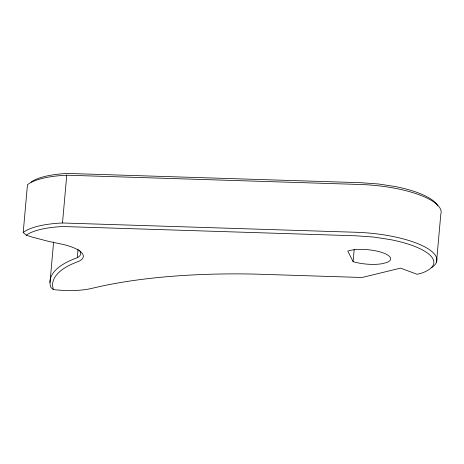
<?xml version="1.0" encoding="UTF-8"?>
<svg xmlns="http://www.w3.org/2000/svg" width="464" height="464" viewBox="0 0 464 464"><rect width="100%" height="100%" fill="white"/><g stroke="black" fill="none" stroke-linecap="round" stroke-linejoin="round"><path stroke-width="0.7" d="M26.303 235.196L27.301 234.488A67.135 20.41 5.1 0 1 59.021 226.768L63.063 226.531L356.166 235.805L373.798 237.075L390.787 239.685A67.112 20.404 5.1 0 1 421.179 273.279L417.101 274.27L400.525 268.134L362.088 277.489L253.68 274.062A306.31 93.125 5.1 0 0 91.976 288.347L89.233 288.95A46.348 14.088 5.1 0 1 54.804 289.739L53.302 289.565L52.542 285.47A151.786 46.151 5.1 0 1 71.259 264.37L79.559 260.93A37.514 11.409 5.1 0 0 63.191 244.447L49.329 241.558L32.463 237.185L26.303 235.196L23.2 232.551L27.463 184.771A69.931 21.263 5.1 0 1 66.752 175.206L360.406 184.498A69.936 21.263 5.1 0 1 440.8 214.246L436.537 262.027M49.99 282.593L53.621 241.947M23.2 232.551A69.931 21.263 5.1 0 1 62.489 222.987L66.752 175.206M53.302 289.565L50.889 287.46A154.587 46.997 5.1 0 1 77.297 257.688L78.062 249.127M353.104 261.65L347.78 251.094A23.78 7.227 5.1 0 1 380.857 252.138A23.78 7.227 5.1 0 1 386.181 262.699L381.936 263.732A23.78 7.227 5.1 0 1 353.104 261.65L354.189 249.458M31.042 182.108L32.039 181.401A67.135 20.41 5.1 0 1 63.759 173.681L67.802 173.443L360.905 182.717L378.537 183.988L395.525 186.598A67.112 20.404 5.1 0 1 437.738 205.894M62.489 222.987L356.143 232.278A69.936 21.263 5.1 0 1 422.066 245.52A69.936 21.263 5.1 0 1 431.369 267.763M79.686 250.641A34.696 10.55 5.1 0 1 77.297 257.688"/></g></svg>
